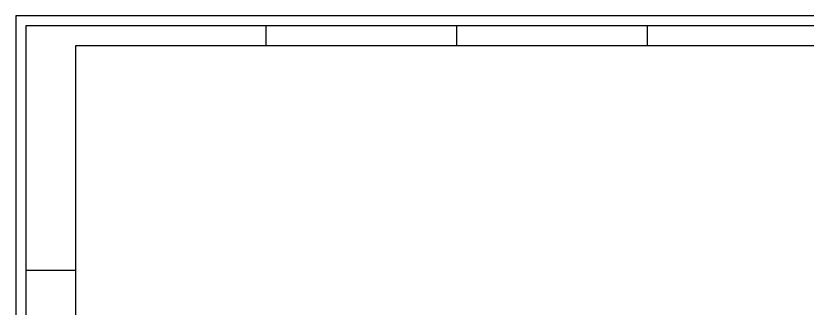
# Model space of a CAD drawing. Header units: metres. Extents: x 47642 to 47999, y 23306 to 23541.
# Drawn here: x 47642.14 to 47681.98, y 23370.36 to 23385.06 of the extents above; entities that cross this region are included whole.
import ezdxf

# ---------------------------------------------------------------- set-up
doc = ezdxf.new("R2010")
doc.units = ezdxf.units.M
doc.header["$LTSCALE"] = 0.25
doc.layers.add('0_MRG_AUX', color=7, linetype='Continuous', true_color=0xecbcd1, plot=False)
doc.layers.add('ARQ_COTA_AZUL', color=5, linetype='Continuous', lineweight=20, true_color=0x0000ff)
doc.layers.add('MRG_EXTERNA', color=1, linetype='Continuous')
doc.layers.add('MRG_INTERNA', color=2, linetype='Continuous')

# ---------------------------------------------------------------- blocks, each defined once
blk = doc.blocks.new('FORMATO_A2')
at = {"layer": '0_MRG_AUX'}
blk.add_lwpolyline([(0.005, -0.005), (0.005, 0.425), (-0.599, 0.425), (-0.599, -0.005)], close=True, dxfattribs=at)
at = {"layer": 'MRG_EXTERNA'}
blk.add_lwpolyline([(0, 0), (0, 0.42), (-0.594, 0.42), (-0.594, 0)], close=True, dxfattribs=at)
at = {"layer": 'MRG_INTERNA'}
for p, q in [((-0.473, 0.41), (-0.473, 0.42)), ((-0.377, 0.41), (-0.377, 0.42)), ((-0.377, 0.41), (-0.377, 0.42)), ((-0.281, 0.41), (-0.281, 0.42)), ((-0.569, 0.297), (-0.594, 0.297))]:
    blk.add_line(p, q, dxfattribs=at)
blk.add_lwpolyline([(-0.569, 0.41), (-0.569, 0.01), (-0.01, 0.01), (-0.01, 0.41)], close=True, dxfattribs=at)

msp = doc.modelspace()

# ---------------------------------------------------------------- block references
at = {"layer": 'ARQ_COTA_AZUL', "xscale": 100, "yscale": 100, "zscale": 100}
msp.add_blockref('FORMATO_A2', (47702.041, 23342.557), dxfattribs=at)

doc.saveas('drawing.dxf')
